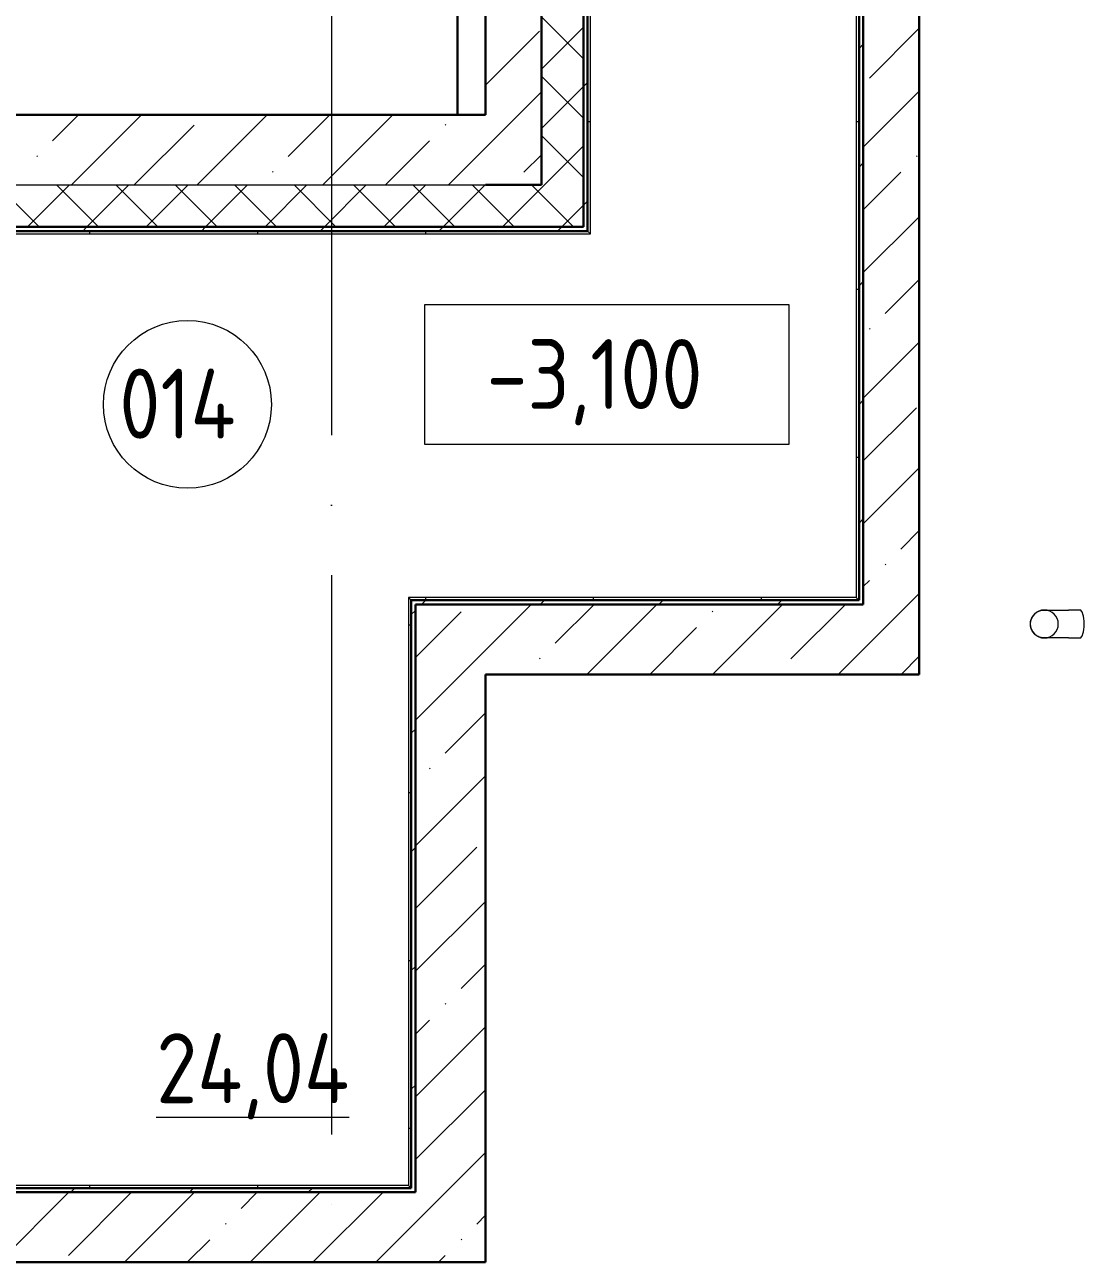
# Model space of a CAD drawing. Header units: millimetres. Extents: x -259809 to 472825, y -397243 to 31861.
# Drawn here: x -178563 to -174777, y -342677 to -338252 of the extents above; entities that cross this region are included whole.
import ezdxf

# ---------------------------------------------------------------- set-up
doc = ezdxf.new("R2010")
doc.units = ezdxf.units.MM
doc.linetypes.add('ADSK_Линия сетки', pattern=[25, 20, -2.5, 0, -2.5])
for name, color, linetype, lineweight in [('Аннотация', 252, 'Continuous', 18), ('Марки помещений', 252, 'Continuous', 20), ('Обобщенные модели', 252, 'Continuous', 18), ('Ограждение', 252, 'Continuous', 9), ('Оси', 252, 'Continuous', 9), ('Отметки', 252, 'Continuous', 9), ('Стены внутренние', 252, 'Continuous', 18), ('Стены наружные', 252, 'Continuous', 18), ('Стены штриховка', 7, 'Continuous', 9)]:
    doc.layers.add(name, color=color, linetype=linetype, lineweight=lineweight)
doc.styles.add('GOST Common_2', font='', dxfattribs={"width": 0.9, "height": 250})
doc.styles.get('GOST Common_2').set_extended_font_data('GOST type B')
pattern_1 = [(0, (-204731, -798.36), (0, 600), []), (90, (-204731, -798.36), (-600, 4e-14), [])]

# ---------------------------------------------------------------- blocks, each defined once
blk = doc.blocks.new('подвал')
at = {"layer": 'Ограждение', "true_color": 0x636466}
h = blk.add_hatch(dxfattribs=at)
h.set_pattern_fill('FP_22', color=251, style=0, pattern_type=2)
h.set_pattern_definition(pattern_1)
h.paths.add_polyline_path([(-175582, 12376.9), (-175582, 22696.9), (-175592, 22686.9), (-175592, 12386.9)])
h = blk.add_hatch(dxfattribs=at)
h.set_pattern_fill('FP_22', color=251, style=0, pattern_type=2)
h.set_pattern_definition(pattern_1)
h.paths.add_polyline_path([(-176542, 13686.9), (-176542, 20561.9), (-176552, 20551.9), (-176552, 13696.9)])
h = blk.add_hatch(dxfattribs=at)
h.set_pattern_fill('FP_22', color=251, style=0, pattern_type=2)
h.set_pattern_definition(pattern_1)
h.paths.add_polyline_path([(-177543.4, 13686.9), (-176542, 13686.9), (-176552, 13696.9), (-178668.7, 13696.9), (-178668.7, 13686.9)])
h = blk.add_hatch(dxfattribs=at)
h.set_pattern_fill('FP_22', color=251, style=0, pattern_type=2)
h.set_pattern_definition(pattern_1)
h.paths.add_polyline_path([(-177167, 12376.9), (-175582, 12376.9), (-175592, 12386.9), (-177192, 12386.9), (-177182, 12376.9)])
h = blk.add_hatch(dxfattribs=at)
h.set_pattern_fill('FP_22', color=251, style=0, pattern_type=2)
h.set_pattern_definition(pattern_1)
h.paths.add_polyline_path([(-177182, 10274.9), (-177182, 12376.9), (-177192, 12386.9), (-177192, 10284.9)])
h = blk.add_hatch(dxfattribs=at)
h.set_pattern_fill('FP_35', color=251, style=0, pattern_type=2)
h.set_pattern_definition(pattern_1)
h.paths.add_polyline_path([(-177543.4, 10274.9), (-177182, 10274.9), (-177192, 10284.9), (-178668.7, 10284.9), (-178668.7, 10274.9)])
at = {"layer": 'Аннотация', "color": 251, "lineweight": 20, "true_color": 0x636466}
for p, q in [((-177133.4, 12933.8), (-177133.4, 13433.8)), ((-177133.4, 13433.8), (-175833.4, 13433.8)), ((-175833.4, 13433.8), (-175833.4, 12933.8)), ((-175833.4, 12933.8), (-177133.4, 12933.8))]:
    blk.add_line(p, q, dxfattribs=at)
at = {"layer": 'Марки помещений', "color": 251, "true_color": 0x636466}
blk.add_circle((-177982.1, 13077), 300, dxfattribs=at)
at = {"layer": 'Обобщенные модели', "color": 251, "true_color": 0x636466}
for p, q in [((-174792.8, 12341.9), (-174833.6, 12341.9)), ((-174833.6, 12241.9), (-174792.8, 12241.9))]:
    blk.add_line(p, q, dxfattribs=at)
at = {"layer": 'Обобщенные модели', "color": 251, "true_color": 0x636466, "flags": 128}
for points in [[(-174970, 12291.9), (-174969.9, 12293.9), (-174969.8, 12295.9), (-174969.6, 12297.9), (-174969.3, 12299.9), (-174969, 12301.8), (-174968.5, 12303.8), (-174968, 12305.7), (-174967.4, 12307.6), (-174966.7, 12309.5), (-174966, 12311.4), (-174965.2, 12313.2), (-174964.3, 12315), (-174963.3, 12316.7), (-174962.3, 12318.5), (-174961.2, 12320.1), (-174960.1, 12321.8), (-174958.8, 12323.3), (-174957.5, 12324.9), (-174956.2, 12326.4), (-174954.8, 12327.8), (-174953.3, 12329.1), (-174951.8, 12330.4), (-174950.2, 12331.7), (-174948.6, 12332.9), (-174947, 12334), (-174945.3, 12335), (-174943.5, 12336), (-174941.7, 12336.9), (-174939.9, 12337.7), (-174938.1, 12338.5), (-174936.2, 12339.2), (-174934.3, 12339.8), (-174932.4, 12340.3), (-174930.4, 12340.8), (-174928.4, 12341.2), (-174926.5, 12341.5), (-174924.5, 12341.7), (-174922.5, 12341.8), (-174920.5, 12341.9), (-174920, 12341.9)], [(-174920, 12341.9), (-174919.9, 12341.9), (-174919.6, 12341.9), (-174919.1, 12341.9), (-174918.4, 12341.9), (-174917.5, 12341.9), (-174916.4, 12341.9), (-174915.1, 12341.9), (-174913.6, 12341.9), (-174911.9, 12341.9), (-174910.1, 12341.9), (-174908, 12341.9), (-174905.8, 12341.9), (-174903.4, 12341.9), (-174900.9, 12341.9), (-174898.1, 12341.9), (-174895.2, 12341.9), (-174892.1, 12341.9), (-174888.9, 12341.9), (-174885.6, 12341.9), (-174882, 12341.9), (-174878.4, 12341.9), (-174874.6, 12341.9), (-174870.7, 12341.9), (-174866.6, 12341.9), (-174862.5, 12341.9), (-174858.2, 12341.9), (-174853.9, 12341.9), (-174849.4, 12341.9), (-174844.9, 12341.9), (-174840.2, 12341.9), (-174835.5, 12341.9), (-174833.6, 12341.9)], [(-174920, 12241.9), (-174921.9, 12241.9), (-174923.9, 12242.1), (-174925.9, 12242.3), (-174927.9, 12242.5), (-174929.9, 12242.9), (-174931.8, 12243.3), (-174933.8, 12243.9), (-174935.7, 12244.4), (-174937.6, 12245.1), (-174939.4, 12245.9), (-174941.2, 12246.7), (-174943, 12247.6), (-174944.8, 12248.5), (-174946.5, 12249.5), (-174948.2, 12250.6), (-174949.8, 12251.8), (-174951.4, 12253), (-174952.9, 12254.3), (-174954.4, 12255.7), (-174955.8, 12257.1), (-174957.2, 12258.5), (-174958.5, 12260), (-174959.7, 12261.6), (-174960.9, 12263.2), (-174962, 12264.9), (-174963.1, 12266.6), (-174964, 12268.3), (-174965, 12270.1), (-174965.8, 12271.9), (-174966.6, 12273.8), (-174967.2, 12275.7), (-174967.9, 12277.6), (-174968.4, 12279.5), (-174968.8, 12281.4), (-174969.2, 12283.4), (-174969.5, 12285.4), (-174969.7, 12287.4), (-174969.9, 12289.4), (-174969.9, 12291.4), (-174970, 12291.9)], [(-174833.6, 12241.9), (-174838.3, 12241.9), (-174843, 12241.9), (-174847.5, 12241.9), (-174852, 12241.9), (-174856.4, 12241.9), (-174860.7, 12241.9), (-174864.9, 12241.9), (-174869, 12241.9), (-174873, 12241.9), (-174876.8, 12241.9), (-174880.5, 12241.9), (-174884.1, 12241.9), (-174887.5, 12241.9), (-174890.8, 12241.9), (-174894, 12241.9), (-174896.9, 12241.9), (-174899.7, 12241.9), (-174902.4, 12241.9), (-174904.8, 12241.9), (-174907.1, 12241.9), (-174909.3, 12241.9), (-174911.2, 12241.9), (-174912.9, 12241.9), (-174914.5, 12241.9), (-174915.9, 12241.9), (-174917, 12241.9), (-174918, 12241.9), (-174918.8, 12241.9), (-174919.4, 12241.9), (-174919.7, 12241.9), (-174919.9, 12241.9), (-174920, 12241.9)]]:
    blk.add_lwpolyline(points, dxfattribs=at)
at = {"layer": 'Обобщенные модели', "color": 251, "true_color": 0x636466}
for start, end in [(0, 180), (180, 0)]:
    blk.add_arc((-174920, 12291.9), 50, start, end, dxfattribs=at)
for start_param, end_param in [(4.712389, 6.283185), (3.141593, 4.712389)]:
    blk.add_ellipse((-174792.8, 12291.9), major_axis=(0, 50), ratio=0.309017, start_param=start_param, end_param=end_param, dxfattribs=at)
at = {"layer": 'Ограждение', "color": 251, "true_color": 0x636466}
for p, q in [((-175592, 22686.9), (-175592, 12386.9)), ((-176542, 13686.9), (-176542, 20561.9)), ((-178668.7, 13686.9), (-176542, 13686.9)), ((-176552, 13696.9), (-176542, 13686.9)), ((-176542, 13686.9), (-176552, 13696.9)), ((-177182, 12376.9), (-177192, 12386.9)), ((-175592, 12386.9), (-177192, 12386.9)), ((-177192, 12386.9), (-177182, 12376.9)), ((-177192, 12386.9), (-177192, 10284.9)), ((-175582, 12376.9), (-175592, 12386.9)), ((-175592, 12386.9), (-175582, 12376.9)), ((-177192, 10284.9), (-178668.7, 10284.9)), ((-177182, 10274.9), (-177192, 10284.9)), ((-177192, 10284.9), (-177182, 10274.9))]:
    blk.add_line(p, q, dxfattribs=at)
at = {"layer": 'Оси', "color": 251, "linetype": 'ADSK_Линия сетки', "ltscale": 100, "true_color": 0x636466}
blk.add_line((-177467, 29967.6), (-177467, 10061.9), dxfattribs=at)
at = {"layer": 'Стены внутренние', "color": 251, "lineweight": 30, "true_color": 0x636466}
for p, q in [((-176567, 13711.9), (-176567, 20536.9)), ((-180867, 13711.9), (-176567, 13711.9))]:
    blk.add_line(p, q, dxfattribs=at)
at = {"layer": 'Стены внутренние', "color": 251, "linetype": 'Continuous', "lineweight": 9, "true_color": 0x636466}
for p, q in [((-176567, 14312.5), (-176717, 14462.5)), ((-176717, 14275.6), (-176567, 14425.6)), ((-176567, 14100.4), (-176717, 14250.4)), ((-176717, 14063.5), (-176567, 14213.5)), ((-176567, 13888.3), (-176717, 14038.3)), ((-176717, 13851.3), (-176567, 14001.3)), ((-178511.9, 13711.9), (-178661.9, 13861.9)), ((-178553.4, 13711.9), (-178403.4, 13861.9)), ((-178299.8, 13711.9), (-178449.8, 13861.9)), ((-178341.3, 13711.9), (-178191.3, 13861.9)), ((-178087.6, 13711.9), (-178237.6, 13861.9)), ((-178129.2, 13711.9), (-177979.2, 13861.9)), ((-177875.5, 13711.9), (-178025.5, 13861.9)), ((-177917, 13711.9), (-177767, 13861.9)), ((-177663.4, 13711.9), (-177813.4, 13861.9)), ((-177704.9, 13711.9), (-177554.9, 13861.9)), ((-177451.2, 13711.9), (-177601.2, 13861.9)), ((-177492.8, 13711.9), (-177342.8, 13861.9)), ((-177239.1, 13711.9), (-177389.1, 13861.9)), ((-177280.6, 13711.9), (-177130.6, 13861.9)), ((-177027, 13711.9), (-177177, 13861.9)), ((-177068.5, 13711.9), (-176918.5, 13861.9)), ((-176814.8, 13711.9), (-176964.8, 13861.9)), ((-176856.4, 13711.9), (-176717, 13851.3)), ((-176717, 13826.2), (-176752.7, 13861.9)), ((-176602.7, 13711.9), (-176717, 13826.2)), ((-176644.3, 13711.9), (-176567, 13789.2))]:
    blk.add_line(p, q, dxfattribs=at)
at = {"layer": 'Стены наружные', "color": 251, "lineweight": 30, "true_color": 0x636466}
for p, q in [((-175367, 12111.9), (-175367, 22911.9)), ((-175567, 22711.9), (-175567, 12361.9)), ((-175582, 22696.9), (-175582, 12376.9)), ((-176552, 13696.9), (-176552, 20551.9)), ((-177017, 14111.9), (-177017, 20386.9)), ((-176717, 13861.9), (-176717, 20386.9)), ((-176917, 20136.9), (-176917, 14111.9)), ((-176917, 14111.9), (-182202, 14111.9)), ((-176917, 13861.9), (-176717, 13861.9)), ((-180852, 13696.9), (-176552, 13696.9)), ((-177182, 12376.9), (-177182, 10274.9)), ((-175582, 12376.9), (-177182, 12376.9)), ((-177167, 12361.9), (-177167, 10259.9)), ((-175567, 12361.9), (-177167, 12361.9)), ((-176917, 10009.9), (-176917, 12111.9)), ((-176917, 12111.9), (-175367, 12111.9)), ((-177182, 10274.9), (-180852, 10274.9)), ((-177167, 10259.9), (-180867, 10259.9)), ((-180917, 10009.9), (-176917, 10009.9))]:
    blk.add_line(p, q, dxfattribs=at)
at = {"layer": 'Стены наружные', "color": 251, "linetype": 'Continuous', "lineweight": 9, "true_color": 0x636466}
for p, q in [((-176917, 14218.8), (-176723.8, 14411.9)), ((-175545.1, 14243.6), (-175367, 14421.8)), ((-175582, 14349.9), (-175567, 14364.9)), ((-176567, 14213.5), (-176552, 14228.5)), ((-176917, 13994.3), (-176717, 14194.3)), ((-175567, 13997.2), (-175367, 14197.2)), ((-178463.7, 14019.1), (-178370.9, 14111.9)), ((-178396.4, 13861.9), (-178146.4, 14111.9)), ((-178171.9, 13861.9), (-177958.6, 14075.2)), ((-177947.4, 13861.9), (-177697.4, 14111.9)), ((-177621.8, 13962.9), (-177472.9, 14111.9)), ((-177498.3, 13861.9), (-177248.3, 14111.9)), ((-177060.6, 14075.2), (-177058.2, 14077.6)), ((-177273.8, 13861.9), (-177116.7, 14019.1)), ((-177049.3, 13861.9), (-176917, 13994.3)), ((-178519.9, 13962.9), (-178517.5, 13965.3)), ((-176779.9, 13906.8), (-176717, 13969.8)), ((-175582, 13925.7), (-175567, 13940.7)), ((-175376.8, 13962.9), (-175374.4, 13965.3)), ((-177678, 13906.8), (-177675.6, 13909.2)), ((-175567, 13772.7), (-175432.9, 13906.8)), ((-176567, 13789.2), (-176552, 13804.2)), ((-175567, 13548.2), (-175367, 13748.2)), ((-178356.3, 13696.9), (-178341.3, 13711.9)), ((-177932, 13696.9), (-177917, 13711.9)), ((-177507.8, 13696.9), (-177492.8, 13711.9)), ((-177083.5, 13696.9), (-177068.5, 13711.9)), ((-176659.3, 13696.9), (-176644.3, 13711.9)), ((-175582, 13501.4), (-175567, 13516.4)), ((-175489, 13401.7), (-175367, 13523.7)), ((-175545.1, 13345.5), (-175542.8, 13347.9)), ((-175567, 13099.2), (-175367, 13299.2)), ((-175582, 13077.2), (-175567, 13092.2)), ((-175567, 12874.7), (-175376.8, 13064.9)), ((-175567, 12650.2), (-175367, 12850.2)), ((-175582, 12652.9), (-175567, 12667.9)), ((-175432.9, 12559.8), (-175367, 12625.7)), ((-175489, 12503.6), (-175486.6, 12506)), ((-175567, 12425.7), (-175545.1, 12447.5)), ((-175406.2, 12361.9), (-175367, 12401.2)), ((-177145.7, 12361.9), (-177130.7, 12376.9)), ((-176917, 12198.2), (-176753.3, 12361.9)), ((-176721.5, 12361.9), (-176706.5, 12376.9)), ((-176667.7, 12223), (-176528.8, 12361.9)), ((-176554.3, 12111.9), (-176304.3, 12361.9)), ((-176297.2, 12361.9), (-176282.2, 12376.9)), ((-176105.3, 12111.9), (-175855.3, 12361.9)), ((-175872.9, 12361.9), (-175857.9, 12376.9)), ((-175825.8, 12166.9), (-175630.7, 12361.9)), ((-175656.2, 12111.9), (-175406.2, 12361.9)), ((-177182, 12325.7), (-177167, 12340.7)), ((-177167, 12172.7), (-177004.4, 12335.3)), ((-176106.4, 12335.3), (-176104, 12337.6)), ((-176329.8, 12111.9), (-176162.5, 12279.1)), ((-177167, 11948.2), (-176917, 12198.2)), ((-176723.8, 12166.9), (-176721.4, 12169.3)), ((-175431.7, 12111.9), (-175367, 12176.7)), ((-175880.7, 12111.9), (-175879.5, 12113.1)), ((-177060.6, 11830.1), (-176917, 11973.7)), ((-177182, 11901.4), (-177167, 11916.4)), ((-177116.7, 11774), (-177114.3, 11776.4)), ((-177167, 11499.2), (-176917, 11749.2)), ((-177182, 11477.2), (-177167, 11492.2)), ((-177167, 11274.7), (-176948.3, 11493.4)), ((-177167, 11050.2), (-176917, 11300.2)), ((-177182, 11052.9), (-177167, 11067.9)), ((-177004.4, 10988.2), (-176917, 11075.7)), ((-177060.6, 10932.1), (-177058.2, 10934.5)), ((-177167, 10825.7), (-177116.7, 10876)), ((-177167, 10601.2), (-176917, 10851.2)), ((-177182, 10628.6), (-177167, 10643.6)), ((-177167, 10376.7), (-176917, 10626.7)), ((-177059.2, 10259.9), (-176917, 10402.2)), ((-178399.2, 10259.9), (-178384.2, 10274.9)), ((-177974.9, 10259.9), (-177959.9, 10274.9)), ((-177550.7, 10259.9), (-177535.7, 10274.9)), ((-178656.3, 10009.9), (-178406.3, 10259.9)), ((-178407.6, 10034.1), (-178181.8, 10259.9)), ((-178207.3, 10009.9), (-177957.3, 10259.9)), ((-177790.2, 10202.5), (-177732.7, 10259.9)), ((-177758.2, 10009.9), (-177508.2, 10259.9)), ((-177533.7, 10009.9), (-177285.1, 10258.6)), ((-177309.2, 10009.9), (-177059.2, 10259.9)), ((-176948.3, 10146.3), (-176917, 10177.7)), ((-177846.3, 10146.3), (-177844, 10148.7)), ((-177982.7, 10009.9), (-177902.5, 10090.2)), ((-177004.4, 10090.2), (-177002.1, 10092.6)), ((-177084.7, 10009.9), (-177060.6, 10034.1))]:
    blk.add_line(p, q, dxfattribs=at)
at = {"layer": 'Стены штриховка', "color": 251, "true_color": 0x636466}
blk.add_line((-180867, 13861.9), (-176917, 13861.9), dxfattribs=at)
at = {"layer": 'Марки помещений', "color": 251, "true_color": 0x636466, "style": 'GOST Common_2', "width": 0.9}
for s, p in [('014', (-178225.6, 12954.7)), ('%%U24,04', (-178093.6, 10578.6))]:
    blk.add_text(s, height=250, dxfattribs=at).set_placement(p)
at = {"layer": 'Отметки', "color": 251, "true_color": 0x636466, "style": 'GOST Common_2', "width": 0.9}
blk.add_text('-3,100', height=250, dxfattribs=at).set_placement((-176913.2, 13060.5))

msp = doc.modelspace()

# ---------------------------------------------------------------- block references
msp.add_blockref('подвал', (0, -352686.9))

doc.saveas('drawing.dxf')
